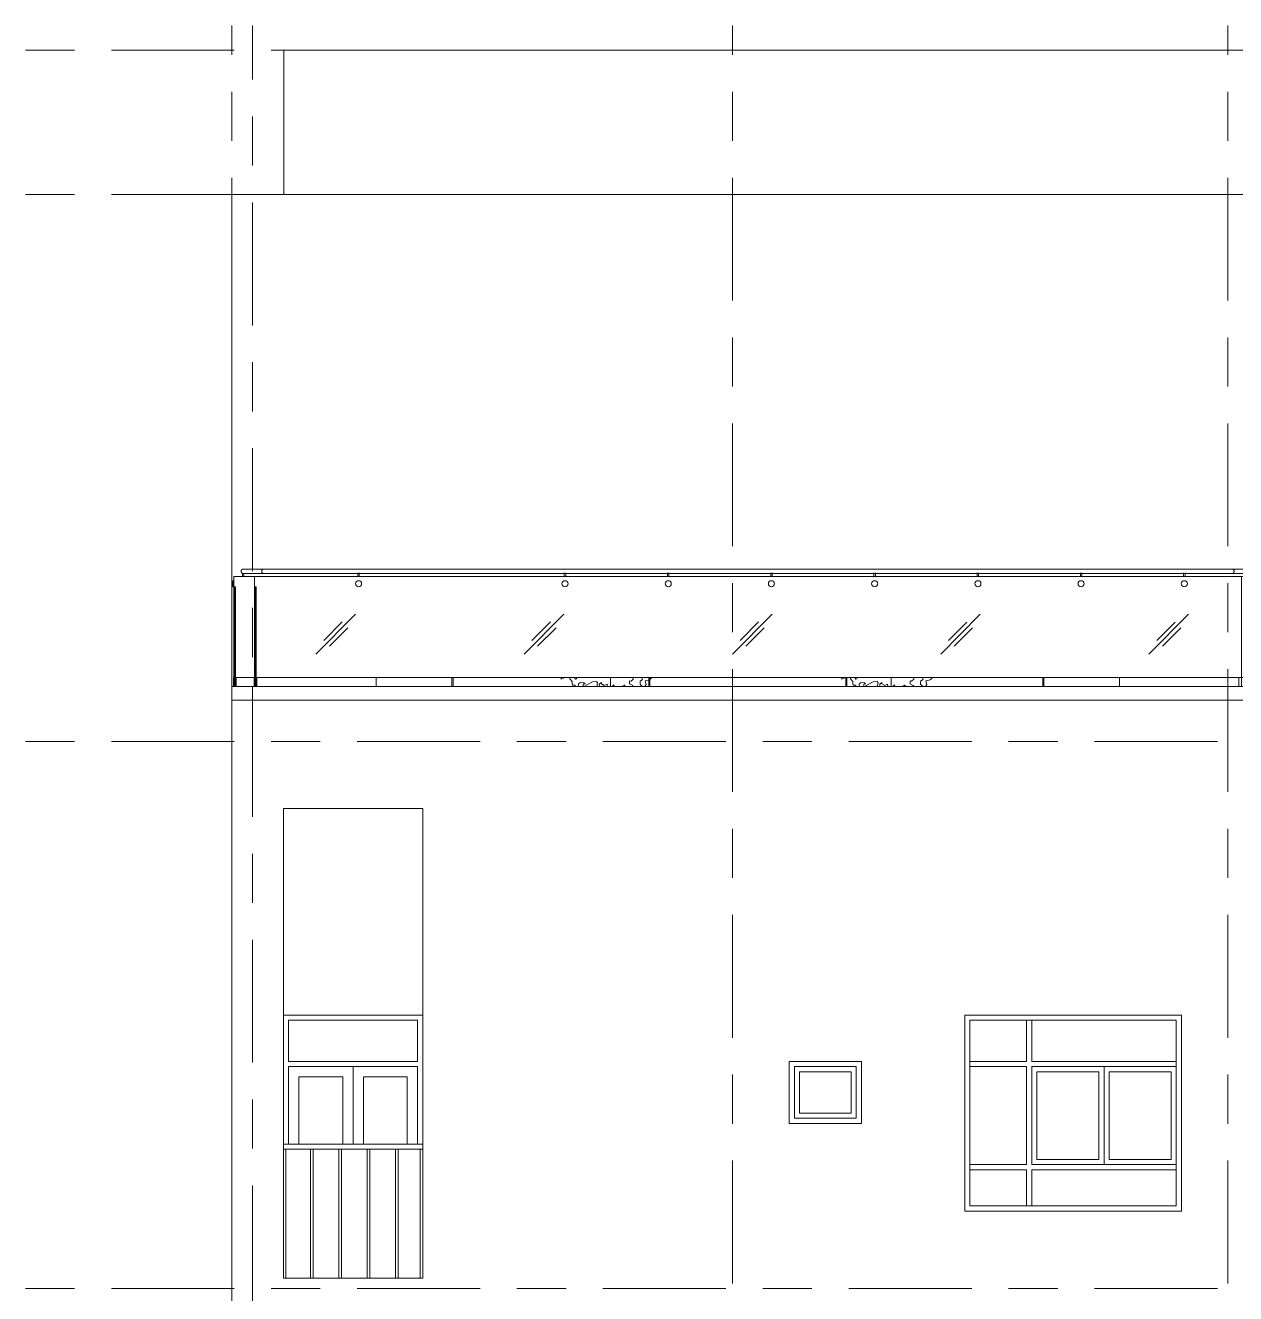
# Model space of a CAD drawing. Header units: millimetres. Extents: x -2100 to 124761, y -10432 to 93550.
# Drawn here: x 75861 to 87586, y 81250 to 93540 of the extents above; entities that cross this region are included whole.
import ezdxf
from ezdxf.xclip import XClip

# ---------------------------------------------------------------- set-up
doc = ezdxf.new("R2010")
doc.units = ezdxf.units.MM
doc.header["$XCLIPFRAME"] = 0
doc.linetypes.add('Centre', pattern=[31.75, 6.35, -4.7625, 15.875, -4.7625])
for name, color, linetype, lineweight in [('CUA', 31, 'Continuous', 9), ('G-IMPT', 8, 'Continuous', 5), ('KINH', 152, 'Continuous', 5), ('L-SITE', 91, 'Continuous', 5), ('NET THAY 1', 41, 'Continuous', 5), ('NET THAY 2', 55, 'Continuous', 5), ('NET-THAY', 2, 'Continuous', 9), ('TRUC', 225, 'Continuous', 5)]:
    doc.layers.add(name, color=color, linetype=linetype, lineweight=lineweight)

# ---------------------------------------------------------------- blocks, each defined once
blk = doc.blocks.new('X-PHONG NGU 2 - X-PHONG NGU 2_Recovery_-1759957-MẶT ĐỨNG TRỤC Q-A')
at = {"layer": 'CUA'}
for p, q in [((-35500, 84050), (-35500, 82150)), ((-33400, 84050), (-35500, 84050)), ((-35450, 84000), (-33450, 84000)), ((-35450, 82200), (-35450, 84000)), ((-34850, 84000), (-34900, 84000)), ((-34900, 84000), (-34900, 83600)), ((-34850, 83600), (-34850, 84000)), ((-33450, 84000), (-33450, 82200)), ((-33400, 82150), (-33400, 84050)), ((-34900, 83600), (-35450, 83600)), ((-35450, 83600), (-35450, 83550)), ((-33450, 83600), (-34850, 83600)), ((-33450, 83550), (-33450, 83600)), ((-35450, 83550), (-34900, 83550)), ((-34900, 83550), (-34900, 82600)), ((-34150, 83550), (-34850, 83550)), ((-34850, 83550), (-34850, 82600)), ((-34850, 82600), (-34850, 83550)), ((-34850, 83550), (-33450, 83550)), ((-34800, 82650), (-34800, 83500)), ((-34800, 83500), (-34200, 83500)), ((-34200, 83500), (-34200, 82650)), ((-34150, 82600), (-34150, 83550)), ((-34100, 83500), (-33500, 83500)), ((-34100, 82650), (-34100, 83500)), ((-33500, 83500), (-33500, 82650)), ((-34900, 82600), (-35450, 82600)), ((-35450, 82600), (-35450, 82550)), ((-34850, 82600), (-34150, 82600)), ((-33450, 82600), (-34850, 82600)), ((-34200, 82650), (-34800, 82650)), ((-33500, 82650), (-34100, 82650)), ((-33450, 82550), (-33450, 82600)), ((-35450, 82550), (-34900, 82550)), ((-34900, 82550), (-34900, 82200)), ((-34850, 82200), (-34850, 82550)), ((-34850, 82550), (-33450, 82550)), ((-35500, 82150), (-33400, 82150)), ((-33450, 82200), (-35450, 82200)), ((-34900, 82200), (-34850, 82200))]:
    blk.add_line(p, q, dxfattribs=at)
blk = doc.blocks.new('CUA LO GIA _LUA_ - CUA LO GIA 1350-1425224-MẶT ĐỨNG TRỤC Q-A')
at = {"layer": 'CUA'}
for p, q in [((-42050, 83500), (-40800, 83500)), ((-41425, 83450), (-42050, 83450)), ((-42050, 83450), (-42050, 82350)), ((-42050, 83450), (-40800, 83450)), ((-42050, 82350), (-42050, 83450)), ((-41950, 82350), (-41950, 83350)), ((-41950, 83350), (-41525, 83350)), ((-41525, 83350), (-41525, 82350)), ((-41425, 82350), (-41425, 83450)), ((-41325, 83350), (-40900, 83350)), ((-41325, 82350), (-41325, 83350)), ((-40900, 83350), (-40900, 82350)), ((-40800, 83450), (-40800, 82350)), ((-42050, 82300), (-42050, 81400)), ((-42050, 81400), (-42050, 82300)), ((-41950, 81450), (-41950, 82300)), ((-41838, 82211), (-41946, 82240)), ((-41525, 82300), (-41525, 81450)), ((-41425, 81400), (-41425, 82300)), ((-41325, 81450), (-41325, 82300)), ((-40988, 82218), (-40904, 82240)), ((-40900, 82300), (-40900, 81450)), ((-40800, 82300), (-40800, 81400)), ((-42075, 82189), (-41838, 82189)), ((-41753, 82189), (-41813, 82205)), ((-41813, 82189), (-41753, 82189)), ((-41097, 82189), (-41013, 82211)), ((-41013, 82189), (-41097, 82189)), ((-40775, 82189), (-40988, 82189)), ((-41838, 81450), (-41950, 81450)), ((-41563, 81450), (-41813, 81450)), ((-41525, 81450), (-41538, 81450)), ((-41288, 81450), (-41325, 81450)), ((-41013, 81450), (-41263, 81450)), ((-40900, 81450), (-40988, 81450))]:
    blk.add_line(p, q, dxfattribs=at)
for points in [[(-42100, 81400), (-42100, 83950), (-40750, 83950), (-40750, 81400)], [(-42050, 83500), (-42050, 83900), (-40800, 83900), (-40800, 83500)]]:
    blk.add_lwpolyline(points, dxfattribs=at)
blk = doc.blocks.new('Railing - 25mm-1425477-MẶT ĐỨNG TRỤC Q-A')
at = {"layer": 'NET THAY 2'}
for p, q in [((-41012.573524, 81400), (-41012.573524, 82650)), ((-40987.573524, 81400), (-40987.573524, 82650))]:
    blk.add_line(p, q, dxfattribs=at)
blk = doc.blocks.new('Railing - 25mm-V203-MẶT ĐỨNG TRỤC Q-A')
at = {"layer": 'NET THAY 2'}
blk.add_line((-42075.073524, 81400), (-42075.073524, 82650), dxfattribs=at)
blk = doc.blocks.new('Railing - Railing-1970604-MẶT ĐỨNG TRỤC Q-A')
for name, p in [('Railing - 25mm-V203-MẶT ĐỨNG TRỤC Q-A', (0, 0)), ('Railing - 25mm-1425477-MẶT ĐỨNG TRỤC Q-A', (-825, 0)), ('Railing - 25mm-1425477-MẶT ĐỨNG TRỤC Q-A', (-550, 0)), ('Railing - 25mm-1425477-MẶT ĐỨNG TRỤC Q-A', (-275, 0)), ('Railing - 25mm-1425477-MẶT ĐỨNG TRỤC Q-A', (0, 0)), ('Railing - 25mm-1425477-MẶT ĐỨNG TRỤC Q-A', (238, 0))]:
    blk.add_blockref(name, p)
blk = doc.blocks.new('X-PHONG WC - X-PHONG WC 700-1722877-MẶT ĐỨNG TRỤC Q-A')
at = {"layer": 'CUA'}
for p, q in [((-36500, 83500), (-37200, 83500)), ((-37200, 83500), (-37200, 82900)), ((-36500, 82900), (-36500, 83500)), ((-37150, 82950), (-37150, 83450)), ((-37150, 83450), (-36550, 83450)), ((-36550, 83450), (-37150, 83450)), ((-37150, 83450), (-37150, 82950)), ((-37100, 83000), (-37100, 83400)), ((-37100, 83400), (-36600, 83400)), ((-36600, 83400), (-36600, 83000)), ((-36550, 83450), (-36550, 82950)), ((-36550, 82950), (-36550, 83450)), ((-36600, 83000), (-37100, 83000)), ((-37200, 82900), (-36500, 82900)), ((-36550, 82950), (-37150, 82950)), ((-37150, 82950), (-36550, 82950))]:
    blk.add_line(p, q, dxfattribs=at)
blk = doc.blocks.new('Railing - NBS_RailInfillPnl_Post-1648199-MẶT ĐỨNG TRỤC Q-A')
at = {"layer": 'NET THAY 2'}
for p, q in [((-31283, 81835), (-31283, 81920)), ((-31257, 81920), (-31257, 81835))]:
    blk.add_line(p, q, dxfattribs=at)
blk = doc.blocks.new('Railing - NBS_RailInfillPnl_Post-V204-MẶT ĐỨNG TRỤC Q-A')
at = {"layer": 'NET THAY 2'}
for p, q in [((-29357, 81920), (-29367, 81920)), ((-29367, 81920), (-29367, 81835)), ((-29357, 81835), (-29357, 81920))]:
    blk.add_line(p, q, dxfattribs=at)
blk = doc.blocks.new('Railing - NBS_RailInfillPnl_Post-1597031-MẶT ĐỨNG TRỤC Q-A')
at = {"layer": 'NET THAY 2'}
for p, q in [((-31265, 82800), (-31275, 82800)), ((-31275, 82800), (-31275, 81835)), ((-31265, 81835), (-31265, 82800))]:
    blk.add_line(p, q, dxfattribs=at)
blk = doc.blocks.new('Railing - NBS_RailInfillPnl_Post-V205-MẶT ĐỨNG TRỤC Q-A')
at = {"layer": 'NET THAY 2'}
for p, q in [((-21717, 82800), (-21717, 81835)), ((-21743, 81835), (-21743, 81920))]:
    blk.add_line(p, q, dxfattribs=at)
blk = doc.blocks.new('Railing - Railing-1431824-MẶT ĐỨNG TRỤC Q-A')
at = {"layer": 'NET THAY 1'}
for p, q in [((-42600, 87135), (-42400, 87135)), ((-42600, 87135), (-42600, 87000)), ((-42400, 87135), (-32800, 87135)), ((-42400, 87135), (-42400, 87000)), ((-32800, 87135), (-32800, 87000)), ((-32800, 87135), (-31000, 87135)), ((-31000, 87135), (-31000, 87000)), ((-42400, 87000), (-42600, 87000)), ((-32800, 87000), (-42400, 87000)), ((-31000, 87000), (-32800, 87000))]:
    blk.add_line(p, q, dxfattribs=at)
for name, p in [('Railing - NBS_RailInfillPnl_Post-1597031-MẶT ĐỨNG TRỤC Q-A', (-11300, 5300)), ('Railing - NBS_RailInfillPnl_Post-1597031-MẶT ĐỨNG TRỤC Q-A', (-11100, 5300)), ('Railing - NBS_RailInfillPnl_Post-V205-MẶT ĐỨNG TRỤC Q-A', (-11100, 5300)), ('Railing - NBS_RailInfillPnl_Post-V205-MẶT ĐỨNG TRỤC Q-A', (-9300, 5300)), ('Railing - NBS_RailInfillPnl_Post-1648199-MẶT ĐỨNG TRỤC Q-A', (-11300, 5300)), ('Railing - NBS_RailInfillPnl_Post-1648199-MẶT ĐỨNG TRỤC Q-A', (-11100, 5300)), ('Railing - NBS_RailInfillPnl_Post-V204-MẶT ĐỨNG TRỤC Q-A', (-11100, 5300)), ('Railing - NBS_RailInfillPnl_Post-V204-MẶT ĐỨNG TRỤC Q-A', (-9192, 5300)), ('Railing - NBS_RailInfillPnl_Post-V204-MẶT ĐỨNG TRỤC Q-A', (-7284, 5300)), ('Railing - NBS_RailInfillPnl_Post-V204-MẶT ĐỨNG TRỤC Q-A', (-5376, 5300))]:
    blk.add_blockref(name, p)
blk = doc.blocks.new('Top Rail Type - Top Rail_Internal_-1431827-MẶT ĐỨNG TRỤC Q-A')
at = {"layer": 'NET THAY 1'}
for p, q in [((-42581, 88200), (-42381, 88200)), ((-42581, 88200), (-42581, 87220)), ((-42381, 88200), (-32819, 88200)), ((-42381, 88200), (-42381, 87220)), ((-32819, 88200), (-32819, 87220)), ((-32819, 88200), (-31019, 88200)), ((-31019, 88200), (-31019, 87220)), ((-42581, 87220), (-42575, 87220)), ((-42565, 87220), (-42383, 87220)), ((-42381, 87220), (-42375, 87220)), ((-42365, 87220), (-40467, 87220)), ((-40457, 87220), (-38559, 87220)), ((-38549, 87220), (-36651, 87220)), ((-36641, 87220), (-34743, 87220)), ((-34733, 87220), (-32819, 87220)), ((-32817, 87220), (-31019, 87220))]:
    blk.add_line(p, q, dxfattribs=at)
blk = doc.blocks.new('Handrail Type - Handrail_Internal_-1431838-MẶT ĐỨNG TRỤC Q-A')
at = {"layer": 'NET THAY 1'}
for p, q in [((-42289, 88271), (-42489, 88271)), ((-32911, 88271), (-42289, 88271)), ((-31111, 88271), (-32911, 88271)), ((-42489, 88229), (-42289, 88229)), ((-42289, 88229), (-32911, 88229)), ((-32911, 88229), (-31111, 88229))]:
    blk.add_line(p, q, dxfattribs=at)
for points, knots in [([(-42489, 88271), (-42489, 88271), (-42490, 88271), (-42492, 88271), (-42493, 88271), (-42494, 88270), (-42496, 88270), (-42497, 88270), (-42498, 88269), (-42499, 88268), (-42501, 88268), (-42502, 88267), (-42503, 88265), (-42505, 88264), (-42506, 88263), (-42507, 88261), (-42508, 88258), (-42510, 88255), (-42510, 88252), (-42510, 88250)], [0.5, 0.5, 0.5, 0.5, 0.5208333, 0.5416667, 0.5625, 0.5833333, 0.6041667, 0.625, 0.6458333, 0.6666667, 0.6875, 0.7083333, 0.75, 0.7708333, 0.7916667, 0.8333333, 0.875, 0.9166667, 1, 1, 1, 1]), ([(-42510, 88250), (-42510, 88248), (-42510, 88245), (-42508, 88242), (-42507, 88239), (-42506, 88237), (-42505, 88236), (-42503, 88235), (-42502, 88233), (-42500, 88232), (-42498, 88231), (-42497, 88230), (-42496, 88230), (-42494, 88230), (-42493, 88229), (-42492, 88229), (-42490, 88229), (-42489, 88229), (-42489, 88229)], [0, 0, 0, 0, 0.0833333, 0.125, 0.1666667, 0.2083333, 0.2291667, 0.25, 0.2916667, 0.3333333, 0.3541667, 0.375, 0.3958333, 0.4166667, 0.4375, 0.4583333, 0.4791667, 0.5, 0.5, 0.5, 0.5]), ([(-42289, 88271), (-42289, 88271), (-42290, 88271), (-42292, 88271), (-42293, 88271), (-42294, 88270), (-42296, 88270), (-42297, 88270), (-42298, 88269), (-42299, 88268), (-42301, 88268), (-42302, 88267), (-42303, 88265), (-42305, 88264), (-42306, 88263), (-42307, 88261), (-42308, 88258), (-42310, 88255), (-42310, 88252), (-42310, 88250)], [0.5, 0.5, 0.5, 0.5, 0.5208333, 0.5416667, 0.5625, 0.5833333, 0.6041667, 0.625, 0.6458333, 0.6666667, 0.6875, 0.7083333, 0.75, 0.7708333, 0.7916667, 0.8333333, 0.875, 0.9166667, 1, 1, 1, 1]), ([(-42310, 88250), (-42310, 88248), (-42310, 88245), (-42308, 88242), (-42307, 88239), (-42306, 88237), (-42305, 88236), (-42303, 88235), (-42302, 88233), (-42300, 88232), (-42298, 88231), (-42297, 88230), (-42296, 88230), (-42294, 88230), (-42293, 88229), (-42292, 88229), (-42290, 88229), (-42289, 88229), (-42289, 88229)], [0, 0, 0, 0, 0.0833333, 0.125, 0.1666667, 0.2083333, 0.2291667, 0.25, 0.2916667, 0.3333333, 0.3541667, 0.375, 0.3958333, 0.4166667, 0.4375, 0.4583333, 0.4791667, 0.5, 0.5, 0.5, 0.5]), ([(-32911, 88271), (-32911, 88271), (-32910, 88271), (-32908, 88271), (-32907, 88271), (-32906, 88270), (-32904, 88270), (-32903, 88270), (-32902, 88269), (-32901, 88268), (-32899, 88268), (-32898, 88267), (-32897, 88265), (-32895, 88264), (-32894, 88263), (-32893, 88261), (-32892, 88258), (-32890, 88255), (-32890, 88252), (-32890, 88250)], [0.5, 0.5, 0.5, 0.5, 0.5208333, 0.5416667, 0.5625, 0.5833333, 0.6041667, 0.625, 0.6458333, 0.6666667, 0.6875, 0.7083333, 0.75, 0.7708333, 0.7916667, 0.8333333, 0.875, 0.9166667, 1, 1, 1, 1]), ([(-32890, 88250), (-32890, 88248), (-32890, 88245), (-32892, 88242), (-32893, 88239), (-32894, 88237), (-32895, 88236), (-32897, 88235), (-32898, 88233), (-32900, 88232), (-32902, 88231), (-32903, 88230), (-32904, 88230), (-32906, 88230), (-32907, 88229), (-32908, 88229), (-32910, 88229), (-32911, 88229), (-32911, 88229)], [0, 0, 0, 0, 0.0833333, 0.125, 0.1666667, 0.2083333, 0.2291667, 0.25, 0.2916667, 0.3333333, 0.3541667, 0.375, 0.3958333, 0.4166667, 0.4375, 0.4583333, 0.4791667, 0.5, 0.5, 0.5, 0.5]), ([(-31111, 88271), (-31111, 88271), (-31110, 88271), (-31108, 88271), (-31107, 88271), (-31106, 88270), (-31104, 88270), (-31103, 88270), (-31102, 88269), (-31101, 88268), (-31099, 88268), (-31098, 88267), (-31096, 88265), (-31095, 88264), (-31094, 88263), (-31093, 88261), (-31091, 88258), (-31090, 88255), (-31090, 88252), (-31090, 88250)], [0.5, 0.5, 0.5, 0.5, 0.5208333, 0.5416667, 0.5625, 0.5833333, 0.6041667, 0.625, 0.6458333, 0.6666667, 0.6875, 0.7083333, 0.75, 0.7708333, 0.7916667, 0.8333333, 0.875, 0.9166667, 1, 1, 1, 1]), ([(-31090, 88250), (-31090, 88248), (-31090, 88245), (-31091, 88242), (-31093, 88239), (-31094, 88237), (-31095, 88236), (-31096, 88235), (-31098, 88233), (-31100, 88232), (-31102, 88231), (-31103, 88230), (-31104, 88230), (-31106, 88230), (-31107, 88229), (-31108, 88229), (-31110, 88229), (-31111, 88229), (-31111, 88229)], [0, 0, 0, 0, 0.0833333, 0.125, 0.1666667, 0.2083333, 0.2291667, 0.25, 0.2916667, 0.3333333, 0.3541667, 0.375, 0.3958333, 0.4166667, 0.4375, 0.4583333, 0.4791667, 0.5, 0.5, 0.5, 0.5])]:
    blk.add_open_spline(points, degree=3, knots=knots, dxfattribs=at)
blk = doc.blocks.new('ALB-RAILING 32 - ALB-BALUSTER-V211-MẶT ĐỨNG TRỤC Q-A')
at = {"layer": 'NET THAY 1'}
for p, q in [((-33379, 88235), (-33379, 88200)), ((-33365, 88200), (-33365, 88235))]:
    blk.add_line(p, q, dxfattribs=at)
for start, end in [(0, 180), (180, 0)]:
    blk.add_arc((-33372, 88129), 30, start, end, dxfattribs=at)
blk = doc.blocks.new('ALB-RAILING 32 - ALB-BALUSTER-1365155-MẶT ĐỨNG TRỤC Q-A')
at = {"layer": 'NET THAY 1'}
for p, q in [((-31979, 88235), (-31979, 88200)), ((-31965, 88200), (-31965, 88235))]:
    blk.add_line(p, q, dxfattribs=at)
for start, end in [(0, 180), (180, 0)]:
    blk.add_arc((-31972, 88129), 30, start, end, dxfattribs=at)
blk = doc.blocks.new('ALB-RAILING 32 - ALB-BALUSTER-V212-MẶT ĐỨNG TRỤC Q-A')
at = {"layer": 'NET THAY 1'}
for p, q in [((-42581, 88159), (-42590, 88159)), ((-42590, 88129), (-42590, 88158)), ((-42590, 88100), (-42590, 88129)), ((-42496, 88230), (-42496, 88200)), ((-42482, 88200), (-42482, 88229)), ((-42590, 88099), (-42581, 88099))]:
    blk.add_line(p, q, dxfattribs=at)
blk = doc.blocks.new('CAY XANH 1 - CAY XANH_dwg-V213-MẶT ĐỨNG TRỤC Q-A')
at = {"layer": 'G-IMPT'}
blk.add_line((-36212, 87135), (-36212, 87150), dxfattribs=at)
at = {"layer": 'G-IMPT', "flags": 128}
for points in [[(-36212, 87150), (-36212, 87166), (-36212, 87184), (-36212, 87212), (-36212, 87220)], [(-36212, 87220), (-36212, 87209), (-36212, 87212), (-36212, 87220)], [(-36212, 87220), (-36212, 87209), (-36212, 87188), (-36212, 87190), (-36212, 87163), (-36212, 87147), (-36212, 87135)], [(-36212, 87220), (-36212, 87209), (-36212, 87220)], [(-36212, 87220), (-36212, 87203), (-36212, 87188), (-36212, 87160), (-36212, 87147), (-36212, 87135)], [(-36212, 87135), (-36212, 87157), (-36212, 87190), (-36212, 87200)], [(-36212, 87135), (-36212, 87172), (-36212, 87185), (-36212, 87181), (-36212, 87135)], [(-36212, 87172), (-36212, 87175), (-36212, 87162), (-36212, 87150), (-36212, 87138), (-36212, 87135)], [(-36212, 87135), (-36212, 87160), (-36212, 87147), (-36212, 87163), (-36212, 87175), (-36212, 87160), (-36212, 87135)], [(-36212, 87135), (-36212, 87159), (-36212, 87162), (-36212, 87172)], [(-36212, 87135), (-36212, 87153), (-36212, 87135)], [(-36212, 87135), (-36212, 87150), (-36212, 87135)]]:
    blk.add_lwpolyline(points, dxfattribs=at)
blk = doc.blocks.new('CAY XANH 1 - CAY XANH_dwg-1404435-MẶT ĐỨNG TRỤC Q-A')
at = {"layer": 'G-IMPT', "flags": 128}
for points in [[(-33975, 87220), (-33970, 87206), (-33942, 87218)], [(-33837, 87135), (-33837, 87147), (-33862, 87147), (-33865, 87163), (-33865, 87181), (-33886, 87209), (-33886, 87220)], [(-33844, 87220), (-33834, 87206), (-33825, 87209), (-33822, 87220)], [(-33750, 87169), (-33784, 87172), (-33803, 87159), (-33803, 87147), (-33797, 87135)], [(-33759, 87135), (-33759, 87156), (-33741, 87159), (-33750, 87169)], [(-33628, 87135), (-33620, 87169), (-33629, 87182), (-33669, 87178), (-33753, 87135)], [(-33525, 87135), (-33527, 87157), (-33555, 87144), (-33583, 87160), (-33583, 87172), (-33604, 87157), (-33602, 87135)], [(-33456, 87135), (-33462, 87151), (-33477, 87135)], [(-33348, 87135), (-33363, 87147), (-33382, 87135)], [(-33273, 87220), (-33273, 87206), (-33295, 87185), (-33310, 87187), (-33310, 87160), (-33279, 87144), (-33275, 87135)], [(-33192, 87220), (-33183, 87200), (-33208, 87185), (-33208, 87157), (-33196, 87144), (-33177, 87135)], [(-33161, 87135), (-33149, 87154), (-33158, 87187), (-33115, 87197), (-33097, 87215), (-33103, 87220)]]:
    blk.add_lwpolyline(points, dxfattribs=at)
blk = doc.blocks.new('CAY XANH 1 - CAY XANH 1-V214-MẶT ĐỨNG TRỤC Q-A')
for name, p in [('CAY XANH 1 - CAY XANH_dwg-1404435-MẶT ĐỨNG TRỤC Q-A', (-2719, 0)), ('CAY XANH 1 - CAY XANH_dwg-V213-MẶT ĐỨNG TRỤC Q-A', (0, 0))]:
    blk.add_blockref(name, p)
blk = doc.blocks.new('CAY XANH 1 - CAY XANH_dwg-V215-MẶT ĐỨNG TRỤC Q-A')
at = {"layer": 'G-IMPT', "flags": 128}
for points in [[(-39413, 87220), (-39408, 87206), (-39380, 87218)], [(-39274, 87135), (-39274, 87147), (-39299, 87147), (-39302, 87163), (-39302, 87181), (-39324, 87209), (-39324, 87220)], [(-39281, 87220), (-39271, 87206), (-39262, 87209), (-39259, 87220)], [(-39188, 87169), (-39222, 87172), (-39240, 87159), (-39240, 87147), (-39234, 87135)], [(-39197, 87135), (-39197, 87156), (-39178, 87159), (-39188, 87169)], [(-39065, 87135), (-39057, 87169), (-39066, 87182), (-39107, 87178), (-39190, 87135)], [(-38962, 87135), (-38964, 87157), (-38992, 87144), (-39020, 87160), (-39020, 87172), (-39042, 87157), (-39039, 87135)], [(-38893, 87135), (-38899, 87151), (-38915, 87135)], [(-38786, 87135), (-38800, 87147), (-38820, 87135)], [(-38710, 87220), (-38710, 87206), (-38732, 87185), (-38747, 87187), (-38747, 87160), (-38716, 87144), (-38713, 87135)], [(-38630, 87220), (-38621, 87200), (-38645, 87185), (-38645, 87157), (-38633, 87144), (-38614, 87135)], [(-38598, 87135), (-38586, 87154), (-38596, 87187), (-38559, 87195)], [(-38549, 87200), (-38534, 87215), (-38541, 87220)]]:
    blk.add_lwpolyline(points, dxfattribs=at)
blk = doc.blocks.new('CAY XANH 1 - CAY XANH 1-V216-MẶT ĐỨNG TRỤC Q-A')
for name, p in [('CAY XANH 1 - CAY XANH_dwg-V215-MẶT ĐỨNG TRỤC Q-A', (0, 0)), ('CAY XANH 1 - CAY XANH_dwg-V213-MẶT ĐỨNG TRỤC Q-A', (-2719, 0))]:
    blk.add_blockref(name, p)
blk = doc.blocks.new('Top Rail Type - Top Rail_Internal_-1970605-MẶT ĐỨNG TRỤC Q-A')
at = {"layer": 'NET THAY 1'}
for p, q in [((-40750, 82350), (-42100, 82350)), ((-40750, 82350), (-40750, 82300)), ((-40750, 82300), (-42100, 82300))]:
    blk.add_line(p, q, dxfattribs=at)

msp = doc.modelspace()

# ---------------------------------------------------------------- hatches: boundary and pattern name
at = {"layer": 'KINH'}
h = msp.add_hatch(dxfattribs=at)
h.set_pattern_fill('FP_11', color=256, angle=180, style=0, pattern_type=2)
h.set_pattern_definition([(225.204, (72874.9, 97917.3), (-0.002, -2032), [252.7, -2610.8]), (225.204, (72929.7, 97862.2), (-0.002, -2032), [252.7, -2610.8]), (225.204, (73005, 97993.2), (-0.002, -2032), [544.27, -2319.24]), (225.204, (74246.9, 96555.9), (-0.002, -2032), [252.7, -2610.8]), (225.204, (74301.6, 96500.7), (-0.002, -2032), [252.7, -2610.8]), (225.204, (74377, 96631.8), (-0.002, -2032), [544.27, -2319.24])])
h.paths.add_polyline_path([(77895.6, 88052.1), (77895.6, 87215.5), (89443.6, 87319), (89443.6, 88059.6)])

# ---------------------------------------------------------------- linework, layer by layer
at = {"layer": 'NET-THAY'}
for p, q in [((96363.4, 93300), (78363.5, 93300)), ((78363.5, 93300), (78363.5, 91900)), ((77860.6, 91900), (96863.4, 91900)), ((77863.5, 91900), (98010.6, 91900)), ((77860.6, 91250), (77860.6, 87135)), ((79260.6, 87220), (79260.6, 87135)), ((86460.6, 87135), (86460.6, 87220)), ((77860.6, 87000), (77860.6, 86550)), ((79710.6, 81400), (79710.6, 85950)), ((78360.6, 83950), (79710.5, 83950)), ((84960.5, 82050), (84960.5, 83950)), ((84960.5, 83950), (87060.5, 83950)), ((87060.5, 83950), (87060.5, 82050)), ((83260.6, 82900), (83260.6, 83500)), ((83260.6, 83500), (83960.6, 83500)), ((83960.6, 83500), (83960.6, 82900)), ((83960.6, 82900), (83260.6, 82900)), ((87060.5, 82050), (84960.5, 82050)), ((79710.6, 81400), (78360.4, 81400))]:
    msp.add_line(p, q, dxfattribs=at)
for points in [[(78363.5, 93300), (96363.4, 93300)], [(77860.6, -450), (77860.6, 91900)], [(79710.6, 85950), (78360.6, 85950), (78360.4, 81400)]]:
    msp.add_lwpolyline(points, dxfattribs=at)
at = {"layer": 'TRUC', "linetype": 'Centre', "ltscale": 75}
for p, q in [((77860.6, -5209.7), (77860.6, 93540.4)), ((78060.6, -7831.6), (78060.6, 93540.4)), ((82710.6, -5209.7), (82710.6, 93540.4)), ((87510.6, -5209.7), (87510.6, 93540.4)), ((75860.6, 93300), (122460.6, 93300)), ((75860.6, 91900), (122460.6, 91900)), ((75860.6, 86600), (122460.6, 86600)), ((75860.6, 81300), (122460.6, 81300))]:
    msp.add_line(p, q, dxfattribs=at)

# ---------------------------------------------------------------- block references
at = {"layer": 'CUA'}
ref = msp.add_blockref('CUA LO GIA _LUA_ - CUA LO GIA 1350-1425224-MẶT ĐỨNG TRỤC Q-A', (120460.5, 0), dxfattribs=at)
XClip(ref).set_block_clipping_path([(-42099.999187179, 82700.0000000005), (-40749.9365179639, 84016.3676058239)])
for name, p in [('X-PHONG NGU 2 - X-PHONG NGU 2_Recovery_-1759957-MẶT ĐỨNG TRỤC Q-A', (120460.5, -100)), ('X-PHONG WC - X-PHONG WC 700-1722877-MẶT ĐỨNG TRỤC Q-A', (120460.5, 0))]:
    msp.add_blockref(name, p, dxfattribs=at)
at = {"layer": 'L-SITE'}
for name in ['CAY XANH 1 - CAY XANH 1-V216-MẶT ĐỨNG TRỤC Q-A', 'CAY XANH 1 - CAY XANH 1-V214-MẶT ĐỨNG TRỤC Q-A']:
    msp.add_blockref(name, (120460.5, 0), dxfattribs=at)
at = {"layer": 'NET THAY 1'}
for name, p in [('Handrail Type - Handrail_Internal_-1431838-MẶT ĐỨNG TRỤC Q-A', (120460.5, 0)), ('ALB-RAILING 32 - ALB-BALUSTER-V212-MẶT ĐỨNG TRỤC Q-A', (120460.5, 0)), ('Top Rail Type - Top Rail_Internal_-1431827-MẶT ĐỨNG TRỤC Q-A', (120460.5, 0)), ('ALB-RAILING 32 - ALB-BALUSTER-1365155-MẶT ĐỨNG TRỤC Q-A', (111060.5, 0)), ('ALB-RAILING 32 - ALB-BALUSTER-1365155-MẶT ĐỨNG TRỤC Q-A', (113060.5, 0)), ('ALB-RAILING 32 - ALB-BALUSTER-1365155-MẶT ĐỨNG TRỤC Q-A', (114060.5, 0)), ('ALB-RAILING 32 - ALB-BALUSTER-1365155-MẶT ĐỨNG TRỤC Q-A', (115060.5, 0)), ('ALB-RAILING 32 - ALB-BALUSTER-1365155-MẶT ĐỨNG TRỤC Q-A', (116060.5, 0)), ('ALB-RAILING 32 - ALB-BALUSTER-1365155-MẶT ĐỨNG TRỤC Q-A', (117060.5, 0)), ('ALB-RAILING 32 - ALB-BALUSTER-1365155-MẶT ĐỨNG TRỤC Q-A', (118060.5, 0)), ('ALB-RAILING 32 - ALB-BALUSTER-V211-MẶT ĐỨNG TRỤC Q-A', (120460.5, 0)), ('Railing - Railing-1431824-MẶT ĐỨNG TRỤC Q-A', (120460.5, 0)), ('Top Rail Type - Top Rail_Internal_-1970605-MẶT ĐỨNG TRỤC Q-A', (120460.5, 350)), ('Railing - Railing-1970604-MẶT ĐỨNG TRỤC Q-A', (120460.5, 0))]:
    msp.add_blockref(name, p, dxfattribs=at)

doc.saveas('drawing.dxf')
